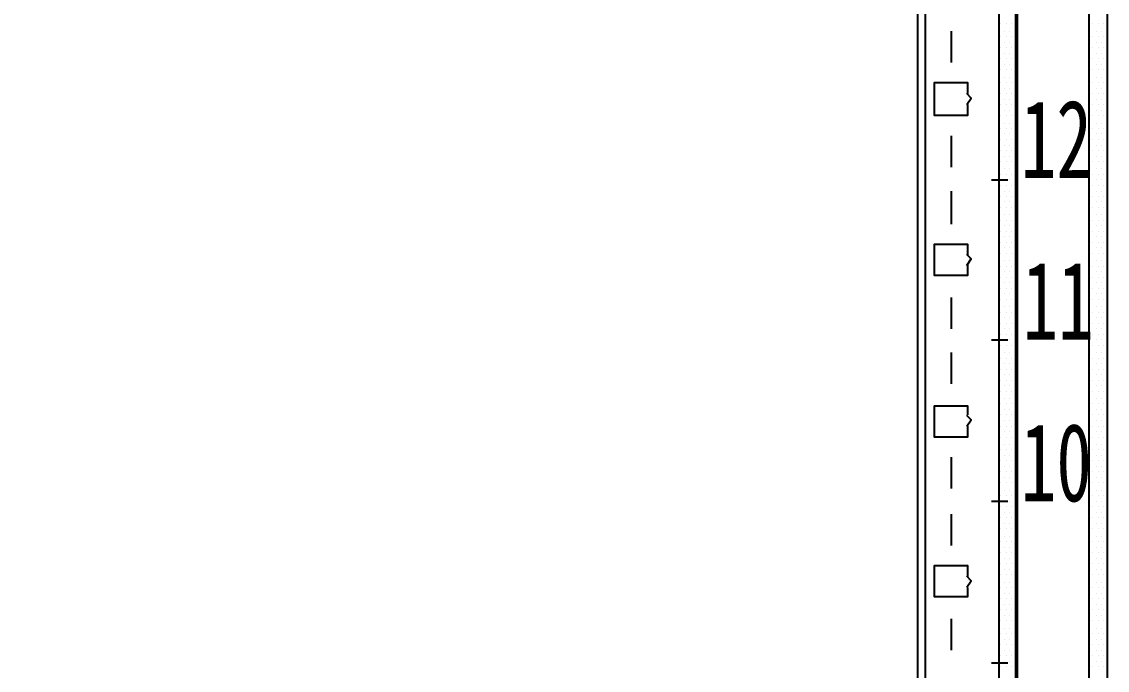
# Model space of a CAD drawing. Header units: metres. Extents: x 17 to 1264, y 17 to 859.
# Drawn here: x 392.8 to 477.8, y 221.8 to 272.6 of the extents above; entities that cross this region are included whole.
import ezdxf

# ---------------------------------------------------------------- set-up
doc = ezdxf.new("R2010")
doc.units = ezdxf.units.M
for name, color, linetype in [('LINES', 7, 'Continuous'), ('POLYLINES', 4, 'Continuous'), ('RECTS', 7, 'Continuous'), ('TEXTS', 3, 'Continuous')]:
    doc.layers.add(name, color=color, linetype=linetype)

msp = doc.modelspace()

# ---------------------------------------------------------------- linework, layer by layer
at = {"layer": 'LINES'}
for p, q in [((462.95, 121.54), (462.95, 716.83)), ((469.43, 272.45), (469.43, 272.45)), ((469.87, 272.45), (469.87, 272.45)), ((470.3, 272.45), (470.3, 272.45)), ((476.63, 272.45), (476.63, 272.45)), ((477.07, 272.45), (477.07, 272.45)), ((477.5, 272.45), (477.5, 272.45)), ((465.55, 271.87), (465.55, 269.42)), ((469.43, 271.44), (469.43, 271.44)), ((469.72, 271.87), (469.72, 271.87)), ((469.87, 271.44), (469.87, 271.44)), ((470.15, 271.87), (470.15, 271.87)), ((470.3, 271.44), (470.3, 271.44)), ((470.59, 271.87), (470.59, 271.87)), ((476.35, 271.87), (476.35, 271.87)), ((476.63, 271.44), (476.63, 271.44)), ((476.92, 271.87), (476.92, 271.87)), ((477.07, 271.44), (477.07, 271.44)), ((477.35, 271.87), (477.35, 271.87)), ((477.5, 271.44), (477.5, 271.44)), ((469.43, 270.58), (469.43, 270.58)), ((469.72, 271.01), (469.72, 271.01)), ((469.87, 270.58), (469.87, 270.58)), ((470.15, 271.01), (470.15, 271.01)), ((470.3, 270.58), (470.3, 270.58)), ((470.59, 271.01), (470.59, 271.01)), ((476.35, 271.01), (476.35, 271.01)), ((476.63, 270.58), (476.63, 270.58)), ((476.92, 271.01), (476.92, 271.01)), ((477.07, 270.58), (477.07, 270.58)), ((477.35, 271.01), (477.35, 271.01)), ((477.5, 270.58), (477.5, 270.58)), ((469.43, 269.71), (469.43, 269.71)), ((469.72, 270.14), (469.72, 270.14)), ((469.87, 269.71), (469.87, 269.71)), ((470.15, 270.14), (470.15, 270.14)), ((470.3, 269.71), (470.3, 269.71)), ((470.59, 270.14), (470.59, 270.14)), ((476.35, 270.14), (476.35, 270.14)), ((476.63, 269.71), (476.63, 269.71)), ((476.92, 270.14), (476.92, 270.14)), ((477.07, 269.71), (477.07, 269.71)), ((477.35, 270.14), (477.35, 270.14)), ((477.5, 269.71), (477.5, 269.71)), ((469.43, 268.85), (469.43, 268.85)), ((469.72, 269.28), (469.72, 269.28)), ((469.87, 268.85), (469.87, 268.85)), ((470.15, 269.28), (470.15, 269.28)), ((470.3, 268.85), (470.3, 268.85)), ((470.59, 269.28), (470.59, 269.28)), ((476.35, 269.28), (476.35, 269.28)), ((476.63, 268.85), (476.63, 268.85)), ((476.92, 269.28), (476.92, 269.28)), ((477.07, 268.85), (477.07, 268.85)), ((477.35, 269.28), (477.35, 269.28)), ((477.5, 268.85), (477.5, 268.85)), ((469.72, 268.27), (469.72, 268.27)), ((470.15, 268.27), (470.15, 268.27)), ((470.59, 268.27), (470.59, 268.27)), ((476.35, 268.27), (476.35, 268.27)), ((476.92, 268.27), (476.92, 268.27)), ((477.35, 268.27), (477.35, 268.27)), ((469.43, 267.84), (469.43, 267.84)), ((469.72, 267.41), (469.72, 267.41)), ((469.87, 267.84), (469.87, 267.84)), ((470.15, 267.41), (470.15, 267.41)), ((470.3, 267.84), (470.3, 267.84)), ((470.59, 267.41), (470.59, 267.41)), ((476.35, 267.41), (476.35, 267.41)), ((476.63, 267.84), (476.63, 267.84)), ((476.92, 267.41), (476.92, 267.41)), ((477.07, 267.84), (477.07, 267.84)), ((477.35, 267.41), (477.35, 267.41)), ((477.5, 267.84), (477.5, 267.84)), ((469.43, 266.98), (469.43, 266.98)), ((469.72, 266.54), (469.72, 266.54)), ((469.87, 266.98), (469.87, 266.98)), ((470.15, 266.54), (470.15, 266.54)), ((470.3, 266.98), (470.3, 266.98)), ((470.59, 266.54), (470.59, 266.54)), ((476.35, 266.54), (476.35, 266.54)), ((476.63, 266.98), (476.63, 266.98)), ((476.92, 266.54), (476.92, 266.54)), ((477.07, 266.98), (477.07, 266.98)), ((477.35, 266.54), (477.35, 266.54)), ((477.5, 266.98), (477.5, 266.98)), ((469.43, 266.11), (469.43, 266.11)), ((469.72, 265.68), (469.72, 265.68)), ((469.87, 266.11), (469.87, 266.11)), ((470.15, 265.68), (470.15, 265.68)), ((470.3, 266.11), (470.3, 266.11)), ((470.59, 265.68), (470.59, 265.68)), ((476.35, 265.68), (476.35, 265.68)), ((476.63, 266.11), (476.63, 266.11)), ((476.92, 265.68), (476.92, 265.68)), ((477.07, 266.11), (477.07, 266.11)), ((477.35, 265.68), (477.35, 265.68)), ((477.5, 266.11), (477.5, 266.11)), ((469.43, 265.25), (469.43, 265.25)), ((469.72, 264.67), (469.72, 264.67)), ((469.87, 265.25), (469.87, 265.25)), ((470.15, 264.67), (470.15, 264.67)), ((470.3, 265.25), (470.3, 265.25)), ((470.59, 264.67), (470.59, 264.67)), ((476.35, 264.67), (476.35, 264.67)), ((476.63, 265.25), (476.63, 265.25)), ((476.92, 264.67), (476.92, 264.67)), ((477.07, 265.25), (477.07, 265.25)), ((477.35, 264.67), (477.35, 264.67)), ((477.5, 265.25), (477.5, 265.25)), ((465.55, 263.66), (465.55, 261.22)), ((469.43, 264.24), (469.43, 264.24)), ((469.72, 263.81), (469.72, 263.81)), ((469.87, 264.24), (469.87, 264.24)), ((470.15, 263.81), (470.15, 263.81)), ((470.3, 264.24), (470.3, 264.24)), ((470.59, 263.81), (470.59, 263.81)), ((476.35, 263.81), (476.35, 263.81)), ((476.63, 264.24), (476.63, 264.24)), ((476.92, 263.81), (476.92, 263.81)), ((477.07, 264.24), (477.07, 264.24)), ((477.35, 263.81), (477.35, 263.81)), ((477.5, 264.24), (477.5, 264.24)), ((469.43, 263.38), (469.43, 263.38)), ((469.72, 262.94), (469.72, 262.94)), ((469.87, 263.38), (469.87, 263.38)), ((470.15, 262.94), (470.15, 262.94)), ((470.3, 263.38), (470.3, 263.38)), ((470.59, 262.94), (470.59, 262.94)), ((476.35, 262.94), (476.35, 262.94)), ((476.63, 263.38), (476.63, 263.38)), ((476.92, 262.94), (476.92, 262.94)), ((477.07, 263.38), (477.07, 263.38)), ((477.35, 262.94), (477.35, 262.94)), ((477.5, 263.38), (477.5, 263.38)), ((469.43, 262.51), (469.43, 262.51)), ((469.72, 262.08), (469.72, 262.08)), ((469.87, 262.51), (469.87, 262.51)), ((470.15, 262.08), (470.15, 262.08)), ((470.3, 262.51), (470.3, 262.51)), ((470.59, 262.08), (470.59, 262.08)), ((476.35, 262.08), (476.35, 262.08)), ((476.63, 262.51), (476.63, 262.51)), ((476.92, 262.08), (476.92, 262.08)), ((477.07, 262.51), (477.07, 262.51)), ((477.35, 262.08), (477.35, 262.08)), ((477.5, 262.51), (477.5, 262.51)), ((469.43, 261.65), (469.43, 261.65)), ((469.72, 261.07), (469.72, 261.07)), ((469.87, 261.65), (469.87, 261.65)), ((470.15, 261.07), (470.15, 261.07)), ((470.3, 261.65), (470.3, 261.65)), ((470.59, 261.07), (470.59, 261.07)), ((476.35, 261.07), (476.35, 261.07)), ((476.63, 261.65), (476.63, 261.65)), ((476.92, 261.07), (476.92, 261.07)), ((477.07, 261.65), (477.07, 261.65)), ((477.35, 261.07), (477.35, 261.07)), ((477.5, 261.65), (477.5, 261.65)), ((468.71, 260.21), (470.01, 260.21)), ((469.43, 260.64), (469.43, 260.64)), ((469.72, 260.21), (469.72, 260.21)), ((469.87, 260.64), (469.87, 260.64)), ((470.15, 260.21), (470.15, 260.21)), ((470.3, 260.64), (470.3, 260.64)), ((470.59, 260.21), (470.59, 260.21)), ((476.35, 260.21), (476.35, 260.21)), ((476.63, 260.64), (476.63, 260.64)), ((476.92, 260.21), (476.92, 260.21)), ((477.07, 260.64), (477.07, 260.64)), ((477.35, 260.21), (477.35, 260.21)), ((477.5, 260.64), (477.5, 260.64)), ((469.43, 259.78), (469.43, 259.78)), ((469.87, 259.78), (469.87, 259.78)), ((470.3, 259.78), (470.3, 259.78)), ((476.63, 259.78), (476.63, 259.78)), ((477.07, 259.78), (477.07, 259.78)), ((477.5, 259.78), (477.5, 259.78)), ((465.55, 259.34), (465.55, 256.75)), ((469.43, 258.91), (469.43, 258.91)), ((469.72, 259.34), (469.72, 259.34)), ((469.87, 258.91), (469.87, 258.91)), ((470.15, 259.34), (470.15, 259.34)), ((470.3, 258.91), (470.3, 258.91)), ((470.59, 259.34), (470.59, 259.34)), ((476.35, 259.34), (476.35, 259.34)), ((476.63, 258.91), (476.63, 258.91)), ((476.92, 259.34), (476.92, 259.34)), ((477.07, 258.91), (477.07, 258.91)), ((477.35, 259.34), (477.35, 259.34)), ((477.5, 258.91), (477.5, 258.91)), ((469.43, 258.05), (469.43, 258.05)), ((469.72, 258.48), (469.72, 258.48)), ((469.87, 258.05), (469.87, 258.05)), ((470.15, 258.48), (470.15, 258.48)), ((470.3, 258.05), (470.3, 258.05)), ((470.59, 258.48), (470.59, 258.48)), ((476.35, 258.48), (476.35, 258.48)), ((476.63, 258.05), (476.63, 258.05)), ((476.92, 258.48), (476.92, 258.48)), ((477.07, 258.05), (477.07, 258.05)), ((477.35, 258.48), (477.35, 258.48)), ((477.5, 258.05), (477.5, 258.05)), ((469.43, 257.04), (469.43, 257.04)), ((469.72, 257.47), (469.72, 257.47)), ((469.87, 257.04), (469.87, 257.04)), ((470.15, 257.47), (470.15, 257.47)), ((470.3, 257.04), (470.3, 257.04)), ((470.59, 257.47), (470.59, 257.47)), ((476.35, 257.47), (476.35, 257.47)), ((476.63, 257.04), (476.63, 257.04)), ((476.92, 257.47), (476.92, 257.47)), ((477.07, 257.04), (477.07, 257.04)), ((477.35, 257.47), (477.35, 257.47)), ((477.5, 257.04), (477.5, 257.04)), ((469.43, 256.18), (469.43, 256.18)), ((469.72, 256.61), (469.72, 256.61)), ((469.87, 256.18), (469.87, 256.18)), ((470.15, 256.61), (470.15, 256.61)), ((470.3, 256.18), (470.3, 256.18)), ((470.59, 256.61), (470.59, 256.61)), ((476.35, 256.61), (476.35, 256.61)), ((476.63, 256.18), (476.63, 256.18)), ((476.92, 256.61), (476.92, 256.61)), ((477.07, 256.18), (477.07, 256.18)), ((477.35, 256.61), (477.35, 256.61)), ((477.5, 256.18), (477.5, 256.18)), ((469.43, 255.31), (469.43, 255.31)), ((469.72, 255.74), (469.72, 255.74)), ((469.87, 255.31), (469.87, 255.31)), ((470.15, 255.74), (470.15, 255.74)), ((470.3, 255.31), (470.3, 255.31)), ((470.59, 255.74), (470.59, 255.74)), ((476.35, 255.74), (476.35, 255.74)), ((476.63, 255.31), (476.63, 255.31)), ((476.92, 255.74), (476.92, 255.74)), ((477.07, 255.31), (477.07, 255.31)), ((477.35, 255.74), (477.35, 255.74)), ((477.5, 255.31), (477.5, 255.31)), ((469.43, 254.45), (469.43, 254.45)), ((469.72, 254.88), (469.72, 254.88)), ((469.87, 254.45), (469.87, 254.45)), ((470.15, 254.88), (470.15, 254.88)), ((470.3, 254.45), (470.3, 254.45)), ((470.59, 254.88), (470.59, 254.88)), ((476.35, 254.88), (476.35, 254.88)), ((476.63, 254.45), (476.63, 254.45)), ((476.92, 254.88), (476.92, 254.88)), ((477.07, 254.45), (477.07, 254.45)), ((477.35, 254.88), (477.35, 254.88)), ((477.5, 254.45), (477.5, 254.45)), ((469.43, 253.44), (469.43, 253.44)), ((469.72, 253.87), (469.72, 253.87)), ((469.87, 253.44), (469.87, 253.44)), ((470.15, 253.87), (470.15, 253.87)), ((470.3, 253.44), (470.3, 253.44)), ((470.59, 253.87), (470.59, 253.87)), ((476.35, 253.87), (476.35, 253.87)), ((476.63, 253.44), (476.63, 253.44)), ((476.92, 253.87), (476.92, 253.87)), ((477.07, 253.44), (477.07, 253.44)), ((477.35, 253.87), (477.35, 253.87)), ((477.5, 253.44), (477.5, 253.44)), ((469.43, 252.58), (469.43, 252.58)), ((469.72, 253.01), (469.72, 253.01)), ((469.87, 252.58), (469.87, 252.58)), ((470.15, 253.01), (470.15, 253.01)), ((470.3, 252.58), (470.3, 252.58)), ((470.59, 253.01), (470.59, 253.01)), ((476.35, 253.01), (476.35, 253.01)), ((476.63, 252.58), (476.63, 252.58)), ((476.92, 253.01), (476.92, 253.01)), ((477.07, 252.58), (477.07, 252.58)), ((477.35, 253.01), (477.35, 253.01)), ((477.5, 252.58), (477.5, 252.58)), ((469.43, 251.71), (469.43, 251.71)), ((469.72, 252.14), (469.72, 252.14)), ((469.87, 251.71), (469.87, 251.71)), ((470.15, 252.14), (470.15, 252.14)), ((470.3, 251.71), (470.3, 251.71)), ((470.59, 252.14), (470.59, 252.14)), ((476.35, 252.14), (476.35, 252.14)), ((476.63, 251.71), (476.63, 251.71)), ((476.92, 252.14), (476.92, 252.14)), ((477.07, 251.71), (477.07, 251.71)), ((477.35, 252.14), (477.35, 252.14)), ((477.5, 251.71), (477.5, 251.71)), ((465.55, 250.99), (465.55, 248.54)), ((469.72, 251.28), (469.72, 251.28)), ((470.15, 251.28), (470.15, 251.28)), ((470.59, 251.28), (470.59, 251.28)), ((476.35, 251.28), (476.35, 251.28)), ((476.92, 251.28), (476.92, 251.28)), ((477.35, 251.28), (477.35, 251.28)), ((469.43, 250.85), (469.43, 250.85)), ((469.72, 250.27), (469.72, 250.27)), ((469.87, 250.85), (469.87, 250.85)), ((470.15, 250.27), (470.15, 250.27)), ((470.3, 250.85), (470.3, 250.85)), ((470.59, 250.27), (470.59, 250.27)), ((476.35, 250.27), (476.35, 250.27)), ((476.63, 250.85), (476.63, 250.85)), ((476.92, 250.27), (476.92, 250.27)), ((477.07, 250.85), (477.07, 250.85)), ((477.35, 250.27), (477.35, 250.27)), ((477.5, 250.85), (477.5, 250.85)), ((469.43, 249.84), (469.43, 249.84)), ((469.72, 249.41), (469.72, 249.41)), ((469.87, 249.84), (469.87, 249.84)), ((470.15, 249.41), (470.15, 249.41)), ((470.3, 249.84), (470.3, 249.84)), ((470.59, 249.41), (470.59, 249.41)), ((476.35, 249.41), (476.35, 249.41)), ((476.63, 249.84), (476.63, 249.84)), ((476.92, 249.41), (476.92, 249.41)), ((477.07, 249.84), (477.07, 249.84)), ((477.35, 249.41), (477.35, 249.41)), ((477.5, 249.84), (477.5, 249.84)), ((469.43, 248.98), (469.43, 248.98)), ((469.72, 248.54), (469.72, 248.54)), ((469.87, 248.98), (469.87, 248.98)), ((470.15, 248.54), (470.15, 248.54)), ((470.3, 248.98), (470.3, 248.98)), ((470.59, 248.54), (470.59, 248.54)), ((476.35, 248.54), (476.35, 248.54)), ((476.63, 248.98), (476.63, 248.98)), ((476.92, 248.54), (476.92, 248.54)), ((477.07, 248.98), (477.07, 248.98)), ((477.35, 248.54), (477.35, 248.54)), ((477.5, 248.98), (477.5, 248.98)), ((468.71, 247.68), (470.01, 247.68)), ((469.43, 248.11), (469.43, 248.11)), ((469.72, 247.68), (469.72, 247.68)), ((469.87, 248.11), (469.87, 248.11)), ((470.15, 247.68), (470.15, 247.68)), ((470.3, 248.11), (470.3, 248.11)), ((470.59, 247.68), (470.59, 247.68)), ((476.35, 247.68), (476.35, 247.68)), ((476.63, 248.11), (476.63, 248.11)), ((476.92, 247.68), (476.92, 247.68)), ((477.07, 248.11), (477.07, 248.11)), ((477.35, 247.68), (477.35, 247.68)), ((477.5, 248.11), (477.5, 248.11)), ((465.55, 246.67), (465.55, 244.22)), ((469.43, 247.25), (469.43, 247.25)), ((469.72, 246.67), (469.72, 246.67)), ((469.87, 247.25), (469.87, 247.25)), ((470.15, 246.67), (470.15, 246.67)), ((470.3, 247.25), (470.3, 247.25)), ((470.59, 246.67), (470.59, 246.67)), ((476.35, 246.67), (476.35, 246.67)), ((476.63, 247.25), (476.63, 247.25)), ((476.92, 246.67), (476.92, 246.67)), ((477.07, 247.25), (477.07, 247.25)), ((477.35, 246.67), (477.35, 246.67)), ((477.5, 247.25), (477.5, 247.25)), ((469.43, 246.24), (469.43, 246.24)), ((469.72, 245.81), (469.72, 245.81)), ((469.87, 246.24), (469.87, 246.24)), ((470.15, 245.81), (470.15, 245.81)), ((470.3, 246.24), (470.3, 246.24)), ((470.59, 245.81), (470.59, 245.81)), ((476.35, 245.81), (476.35, 245.81)), ((476.63, 246.24), (476.63, 246.24)), ((476.92, 245.81), (476.92, 245.81)), ((477.07, 246.24), (477.07, 246.24)), ((477.35, 245.81), (477.35, 245.81)), ((477.5, 246.24), (477.5, 246.24)), ((469.43, 245.38), (469.43, 245.38)), ((469.72, 244.94), (469.72, 244.94)), ((469.87, 245.38), (469.87, 245.38)), ((470.15, 244.94), (470.15, 244.94)), ((470.3, 245.38), (470.3, 245.38)), ((470.59, 244.94), (470.59, 244.94)), ((476.35, 244.94), (476.35, 244.94)), ((476.63, 245.38), (476.63, 245.38)), ((476.92, 244.94), (476.92, 244.94)), ((477.07, 245.38), (477.07, 245.38)), ((477.35, 244.94), (477.35, 244.94)), ((477.5, 245.38), (477.5, 245.38)), ((469.43, 244.51), (469.43, 244.51)), ((469.72, 244.08), (469.72, 244.08)), ((469.87, 244.51), (469.87, 244.51)), ((470.15, 244.08), (470.15, 244.08)), ((470.3, 244.51), (470.3, 244.51)), ((470.59, 244.08), (470.59, 244.08)), ((476.35, 244.08), (476.35, 244.08)), ((476.63, 244.51), (476.63, 244.51)), ((476.92, 244.08), (476.92, 244.08)), ((477.07, 244.51), (477.07, 244.51)), ((477.35, 244.08), (477.35, 244.08)), ((477.5, 244.51), (477.5, 244.51)), ((469.43, 243.65), (469.43, 243.65)), ((469.87, 243.65), (469.87, 243.65)), ((470.3, 243.65), (470.3, 243.65)), ((476.63, 243.65), (476.63, 243.65)), ((477.07, 243.65), (477.07, 243.65)), ((477.5, 243.65), (477.5, 243.65)), ((469.43, 242.64), (469.43, 242.64)), ((469.72, 243.07), (469.72, 243.07)), ((469.87, 242.64), (469.87, 242.64)), ((470.15, 243.07), (470.15, 243.07)), ((470.3, 242.64), (470.3, 242.64)), ((470.59, 243.07), (470.59, 243.07)), ((476.35, 243.07), (476.35, 243.07)), ((476.63, 242.64), (476.63, 242.64)), ((476.92, 243.07), (476.92, 243.07)), ((477.07, 242.64), (477.07, 242.64)), ((477.35, 243.07), (477.35, 243.07)), ((477.5, 242.64), (477.5, 242.64)), ((469.43, 241.78), (469.43, 241.78)), ((469.72, 242.21), (469.72, 242.21)), ((469.87, 241.78), (469.87, 241.78)), ((470.15, 242.21), (470.15, 242.21)), ((470.3, 241.78), (470.3, 241.78)), ((470.59, 242.21), (470.59, 242.21)), ((476.35, 242.21), (476.35, 242.21)), ((476.63, 241.78), (476.63, 241.78)), ((476.92, 242.21), (476.92, 242.21)), ((477.07, 241.78), (477.07, 241.78)), ((477.35, 242.21), (477.35, 242.21)), ((477.5, 241.78), (477.5, 241.78)), ((469.43, 240.91), (469.43, 240.91)), ((469.72, 241.34), (469.72, 241.34)), ((469.87, 240.91), (469.87, 240.91)), ((470.15, 241.34), (470.15, 241.34)), ((470.3, 240.91), (470.3, 240.91)), ((470.59, 241.34), (470.59, 241.34)), ((476.35, 241.34), (476.35, 241.34)), ((476.63, 240.91), (476.63, 240.91)), ((476.92, 241.34), (476.92, 241.34)), ((477.07, 240.91), (477.07, 240.91)), ((477.35, 241.34), (477.35, 241.34)), ((477.5, 240.91), (477.5, 240.91)), ((469.43, 240.05), (469.43, 240.05)), ((469.72, 240.48), (469.72, 240.48)), ((469.87, 240.05), (469.87, 240.05)), ((470.15, 240.48), (470.15, 240.48)), ((470.3, 240.05), (470.3, 240.05)), ((470.59, 240.48), (470.59, 240.48)), ((476.35, 240.48), (476.35, 240.48)), ((476.63, 240.05), (476.63, 240.05)), ((476.92, 240.48), (476.92, 240.48)), ((477.07, 240.05), (477.07, 240.05)), ((477.35, 240.48), (477.35, 240.48)), ((477.5, 240.05), (477.5, 240.05)), ((469.43, 239.04), (469.43, 239.04)), ((469.72, 239.47), (469.72, 239.47)), ((469.87, 239.04), (469.87, 239.04)), ((470.15, 239.47), (470.15, 239.47)), ((470.3, 239.04), (470.3, 239.04)), ((470.59, 239.47), (470.59, 239.47)), ((476.35, 239.47), (476.35, 239.47)), ((476.63, 239.04), (476.63, 239.04)), ((476.92, 239.47), (476.92, 239.47)), ((477.07, 239.04), (477.07, 239.04)), ((477.35, 239.47), (477.35, 239.47)), ((477.5, 239.04), (477.5, 239.04)), ((465.55, 238.46), (465.55, 236.02)), ((469.43, 238.18), (469.43, 238.18)), ((469.72, 238.61), (469.72, 238.61)), ((469.87, 238.18), (469.87, 238.18)), ((470.15, 238.61), (470.15, 238.61)), ((470.3, 238.18), (470.3, 238.18)), ((470.59, 238.61), (470.59, 238.61)), ((476.35, 238.61), (476.35, 238.61)), ((476.63, 238.18), (476.63, 238.18)), ((476.92, 238.61), (476.92, 238.61)), ((477.07, 238.18), (477.07, 238.18)), ((477.35, 238.61), (477.35, 238.61)), ((477.5, 238.18), (477.5, 238.18)), ((469.43, 237.31), (469.43, 237.31)), ((469.72, 237.74), (469.72, 237.74)), ((469.87, 237.31), (469.87, 237.31)), ((470.15, 237.74), (470.15, 237.74)), ((470.3, 237.31), (470.3, 237.31)), ((470.59, 237.74), (470.59, 237.74)), ((476.35, 237.74), (476.35, 237.74)), ((476.63, 237.31), (476.63, 237.31)), ((476.92, 237.74), (476.92, 237.74)), ((477.07, 237.31), (477.07, 237.31)), ((477.35, 237.74), (477.35, 237.74)), ((477.5, 237.31), (477.5, 237.31)), ((469.43, 236.45), (469.43, 236.45)), ((469.72, 236.88), (469.72, 236.88)), ((469.87, 236.45), (469.87, 236.45)), ((470.15, 236.88), (470.15, 236.88)), ((470.3, 236.45), (470.3, 236.45)), ((470.59, 236.88), (470.59, 236.88)), ((476.35, 236.88), (476.35, 236.88)), ((476.63, 236.45), (476.63, 236.45)), ((476.92, 236.88), (476.92, 236.88)), ((477.07, 236.45), (477.07, 236.45)), ((477.35, 236.88), (477.35, 236.88)), ((477.5, 236.45), (477.5, 236.45)), ((469.72, 235.87), (469.72, 235.87)), ((470.15, 235.87), (470.15, 235.87)), ((470.59, 235.87), (470.59, 235.87)), ((476.35, 235.87), (476.35, 235.87)), ((476.92, 235.87), (476.92, 235.87)), ((477.35, 235.87), (477.35, 235.87)), ((468.71, 235.01), (470.01, 235.01)), ((469.43, 235.44), (469.43, 235.44)), ((469.72, 235.01), (469.72, 235.01)), ((469.87, 235.44), (469.87, 235.44)), ((470.15, 235.01), (470.15, 235.01)), ((470.3, 235.44), (470.3, 235.44)), ((470.59, 235.01), (470.59, 235.01)), ((476.35, 235.01), (476.35, 235.01)), ((476.63, 235.44), (476.63, 235.44)), ((476.92, 235.01), (476.92, 235.01)), ((477.07, 235.44), (477.07, 235.44)), ((477.35, 235.01), (477.35, 235.01)), ((477.5, 235.44), (477.5, 235.44)), ((465.55, 234), (465.55, 231.55)), ((469.43, 234.58), (469.43, 234.58)), ((469.72, 234.14), (469.72, 234.14)), ((469.87, 234.58), (469.87, 234.58)), ((470.15, 234.14), (470.15, 234.14)), ((470.3, 234.58), (470.3, 234.58)), ((470.59, 234.14), (470.59, 234.14)), ((476.35, 234.14), (476.35, 234.14)), ((476.63, 234.58), (476.63, 234.58)), ((476.92, 234.14), (476.92, 234.14)), ((477.07, 234.58), (477.07, 234.58)), ((477.35, 234.14), (477.35, 234.14)), ((477.5, 234.58), (477.5, 234.58)), ((469.43, 233.71), (469.43, 233.71)), ((469.72, 233.28), (469.72, 233.28)), ((469.87, 233.71), (469.87, 233.71)), ((470.15, 233.28), (470.15, 233.28)), ((470.3, 233.71), (470.3, 233.71)), ((470.59, 233.28), (470.59, 233.28)), ((476.35, 233.28), (476.35, 233.28)), ((476.63, 233.71), (476.63, 233.71)), ((476.92, 233.28), (476.92, 233.28)), ((477.07, 233.71), (477.07, 233.71)), ((477.35, 233.28), (477.35, 233.28)), ((477.5, 233.71), (477.5, 233.71)), ((469.43, 232.85), (469.43, 232.85)), ((469.72, 232.27), (469.72, 232.27)), ((469.87, 232.85), (469.87, 232.85)), ((470.15, 232.27), (470.15, 232.27)), ((470.3, 232.85), (470.3, 232.85)), ((470.59, 232.27), (470.59, 232.27)), ((476.35, 232.27), (476.35, 232.27)), ((476.63, 232.85), (476.63, 232.85)), ((476.92, 232.27), (476.92, 232.27)), ((477.07, 232.85), (477.07, 232.85)), ((477.35, 232.27), (477.35, 232.27)), ((477.5, 232.85), (477.5, 232.85)), ((469.43, 231.84), (469.43, 231.84)), ((469.72, 231.41), (469.72, 231.41)), ((469.87, 231.84), (469.87, 231.84)), ((470.15, 231.41), (470.15, 231.41)), ((470.3, 231.84), (470.3, 231.84)), ((470.59, 231.41), (470.59, 231.41)), ((476.35, 231.41), (476.35, 231.41)), ((476.63, 231.84), (476.63, 231.84)), ((476.92, 231.41), (476.92, 231.41)), ((477.07, 231.84), (477.07, 231.84)), ((477.35, 231.41), (477.35, 231.41)), ((477.5, 231.84), (477.5, 231.84)), ((469.43, 230.98), (469.43, 230.98)), ((469.72, 230.54), (469.72, 230.54)), ((469.87, 230.98), (469.87, 230.98)), ((470.15, 230.54), (470.15, 230.54)), ((470.3, 230.98), (470.3, 230.98)), ((470.59, 230.54), (470.59, 230.54)), ((476.35, 230.54), (476.35, 230.54)), ((476.63, 230.98), (476.63, 230.98)), ((476.92, 230.54), (476.92, 230.54)), ((477.07, 230.98), (477.07, 230.98)), ((477.35, 230.54), (477.35, 230.54)), ((477.5, 230.98), (477.5, 230.98)), ((469.43, 230.11), (469.43, 230.11)), ((469.72, 229.68), (469.72, 229.68)), ((469.87, 230.11), (469.87, 230.11)), ((470.15, 229.68), (470.15, 229.68)), ((470.3, 230.11), (470.3, 230.11)), ((470.59, 229.68), (470.59, 229.68)), ((476.35, 229.68), (476.35, 229.68)), ((476.63, 230.11), (476.63, 230.11)), ((476.92, 229.68), (476.92, 229.68)), ((477.07, 230.11), (477.07, 230.11)), ((477.35, 229.68), (477.35, 229.68)), ((477.5, 230.11), (477.5, 230.11)), ((469.43, 229.25), (469.43, 229.25)), ((469.87, 229.25), (469.87, 229.25)), ((470.3, 229.25), (470.3, 229.25)), ((476.63, 229.25), (476.63, 229.25)), ((477.07, 229.25), (477.07, 229.25)), ((477.5, 229.25), (477.5, 229.25)), ((469.43, 228.24), (469.43, 228.24)), ((469.72, 228.67), (469.72, 228.67)), ((469.87, 228.24), (469.87, 228.24)), ((470.15, 228.67), (470.15, 228.67)), ((470.3, 228.24), (470.3, 228.24)), ((470.59, 228.67), (470.59, 228.67)), ((476.35, 228.67), (476.35, 228.67)), ((476.63, 228.24), (476.63, 228.24)), ((476.92, 228.67), (476.92, 228.67)), ((477.07, 228.24), (477.07, 228.24)), ((477.35, 228.67), (477.35, 228.67)), ((477.5, 228.24), (477.5, 228.24)), ((469.43, 227.38), (469.43, 227.38)), ((469.72, 227.81), (469.72, 227.81)), ((469.87, 227.38), (469.87, 227.38)), ((470.15, 227.81), (470.15, 227.81)), ((470.3, 227.38), (470.3, 227.38)), ((470.59, 227.81), (470.59, 227.81)), ((476.35, 227.81), (476.35, 227.81)), ((476.63, 227.38), (476.63, 227.38)), ((476.92, 227.81), (476.92, 227.81)), ((477.07, 227.38), (477.07, 227.38)), ((477.35, 227.81), (477.35, 227.81)), ((477.5, 227.38), (477.5, 227.38)), ((469.43, 226.51), (469.43, 226.51)), ((469.72, 226.94), (469.72, 226.94)), ((469.87, 226.51), (469.87, 226.51)), ((470.15, 226.94), (470.15, 226.94)), ((470.3, 226.51), (470.3, 226.51)), ((470.59, 226.94), (470.59, 226.94)), ((476.35, 226.94), (476.35, 226.94)), ((476.63, 226.51), (476.63, 226.51)), ((476.92, 226.94), (476.92, 226.94)), ((477.07, 226.51), (477.07, 226.51)), ((477.35, 226.94), (477.35, 226.94)), ((477.5, 226.51), (477.5, 226.51)), ((465.55, 225.79), (465.55, 223.34)), ((469.43, 225.65), (469.43, 225.65)), ((469.72, 226.08), (469.72, 226.08)), ((469.87, 225.65), (469.87, 225.65)), ((470.15, 226.08), (470.15, 226.08)), ((470.3, 225.65), (470.3, 225.65)), ((470.59, 226.08), (470.59, 226.08)), ((476.35, 226.08), (476.35, 226.08)), ((476.63, 225.65), (476.63, 225.65)), ((476.92, 226.08), (476.92, 226.08)), ((477.07, 225.65), (477.07, 225.65)), ((477.35, 226.08), (477.35, 226.08)), ((477.5, 225.65), (477.5, 225.65)), ((469.43, 224.64), (469.43, 224.64)), ((469.72, 225.07), (469.72, 225.07)), ((469.87, 224.64), (469.87, 224.64)), ((470.15, 225.07), (470.15, 225.07)), ((470.3, 224.64), (470.3, 224.64)), ((470.59, 225.07), (470.59, 225.07)), ((476.35, 225.07), (476.35, 225.07)), ((476.63, 224.64), (476.63, 224.64)), ((476.92, 225.07), (476.92, 225.07)), ((477.07, 224.64), (477.07, 224.64)), ((477.35, 225.07), (477.35, 225.07)), ((477.5, 224.64), (477.5, 224.64)), ((469.43, 223.78), (469.43, 223.78)), ((469.72, 224.21), (469.72, 224.21)), ((469.87, 223.78), (469.87, 223.78)), ((470.15, 224.21), (470.15, 224.21)), ((470.3, 223.78), (470.3, 223.78)), ((470.59, 224.21), (470.59, 224.21)), ((476.35, 224.21), (476.35, 224.21)), ((476.63, 223.78), (476.63, 223.78)), ((476.92, 224.21), (476.92, 224.21)), ((477.07, 223.78), (477.07, 223.78)), ((477.35, 224.21), (477.35, 224.21)), ((477.5, 223.78), (477.5, 223.78)), ((469.43, 222.91), (469.43, 222.91)), ((469.72, 223.34), (469.72, 223.34)), ((469.87, 222.91), (469.87, 222.91)), ((470.15, 223.34), (470.15, 223.34)), ((470.3, 222.91), (470.3, 222.91)), ((470.59, 223.34), (470.59, 223.34)), ((476.35, 223.34), (476.35, 223.34)), ((476.63, 222.91), (476.63, 222.91)), ((476.92, 223.34), (476.92, 223.34)), ((477.07, 222.91), (477.07, 222.91)), ((477.35, 223.34), (477.35, 223.34)), ((477.5, 222.91), (477.5, 222.91)), ((468.71, 222.34), (470.01, 222.34)), ((469.43, 222.05), (469.43, 222.05)), ((469.72, 222.48), (469.72, 222.48)), ((469.87, 222.05), (469.87, 222.05)), ((470.15, 222.48), (470.15, 222.48)), ((470.3, 222.05), (470.3, 222.05)), ((470.59, 222.48), (470.59, 222.48)), ((476.35, 222.48), (476.35, 222.48)), ((476.63, 222.05), (476.63, 222.05)), ((476.92, 222.48), (476.92, 222.48)), ((477.07, 222.05), (477.07, 222.05)), ((477.35, 222.48), (477.35, 222.48)), ((477.5, 222.05), (477.5, 222.05))]:
    msp.add_line(p, q, dxfattribs=at)
at = {"layer": 'POLYLINES'}
for points in [[(470.73, 718.42), (470.73, 574.85), (470.73, 121.54)], [(470.73, 718.42), (470.73, 574.85), (470.73, 121.54)], [(463.53, 699.55), (463.53, 560.59), (463.53, 121.54)], [(466.84, 266.11), (466.84, 265.25), (464.25, 265.25), (464.25, 267.84), (466.84, 267.84), (466.84, 266.98)], [(466.79, 266.13), (467.14, 266.62), (466.79, 266.98)], [(466.84, 253.58), (466.84, 252.72), (464.25, 252.72), (464.25, 255.17), (466.84, 255.17), (466.84, 254.3)], [(466.79, 253.51), (467.14, 254.01), (466.79, 254.36)], [(466.84, 240.91), (466.84, 240.05), (464.25, 240.05), (464.25, 242.5), (466.84, 242.5), (466.84, 241.78)], [(466.79, 240.9), (467.14, 241.4), (466.79, 241.75)], [(466.84, 228.24), (466.84, 227.52), (464.25, 227.52), (464.25, 229.97), (466.84, 229.97), (466.84, 229.1)], [(466.79, 228.29), (467.14, 228.78), (466.79, 229.14)]]:
    msp.add_lwpolyline(points, dxfattribs=at)
at = {"layer": 'RECTS'}
for points in [[(307.72, 732.67), (477.79, 732.67), (477.79, 109.01), (307.72, 109.01)], [(309.02, 731.23), (476.35, 731.23), (476.35, 110.45), (309.02, 110.45)], [(314.78, 718.42), (470.59, 718.42), (470.59, 120.1), (314.78, 120.1)], [(316.22, 716.83), (469.29, 716.83), (469.29, 121.54), (316.22, 121.54)]]:
    msp.add_lwpolyline(points, dxfattribs=at)

# ---------------------------------------------------------------- texts
at = {"layer": 'TEXTS', "width": 0.666667}
for s, p in [('12', (471.02, 260.35)), ('11', (471.16, 247.68)), ('10', (471.02, 235.01))]:
    msp.add_text(s, height=6.13, dxfattribs=at).set_placement(p)

doc.saveas('drawing.dxf')
